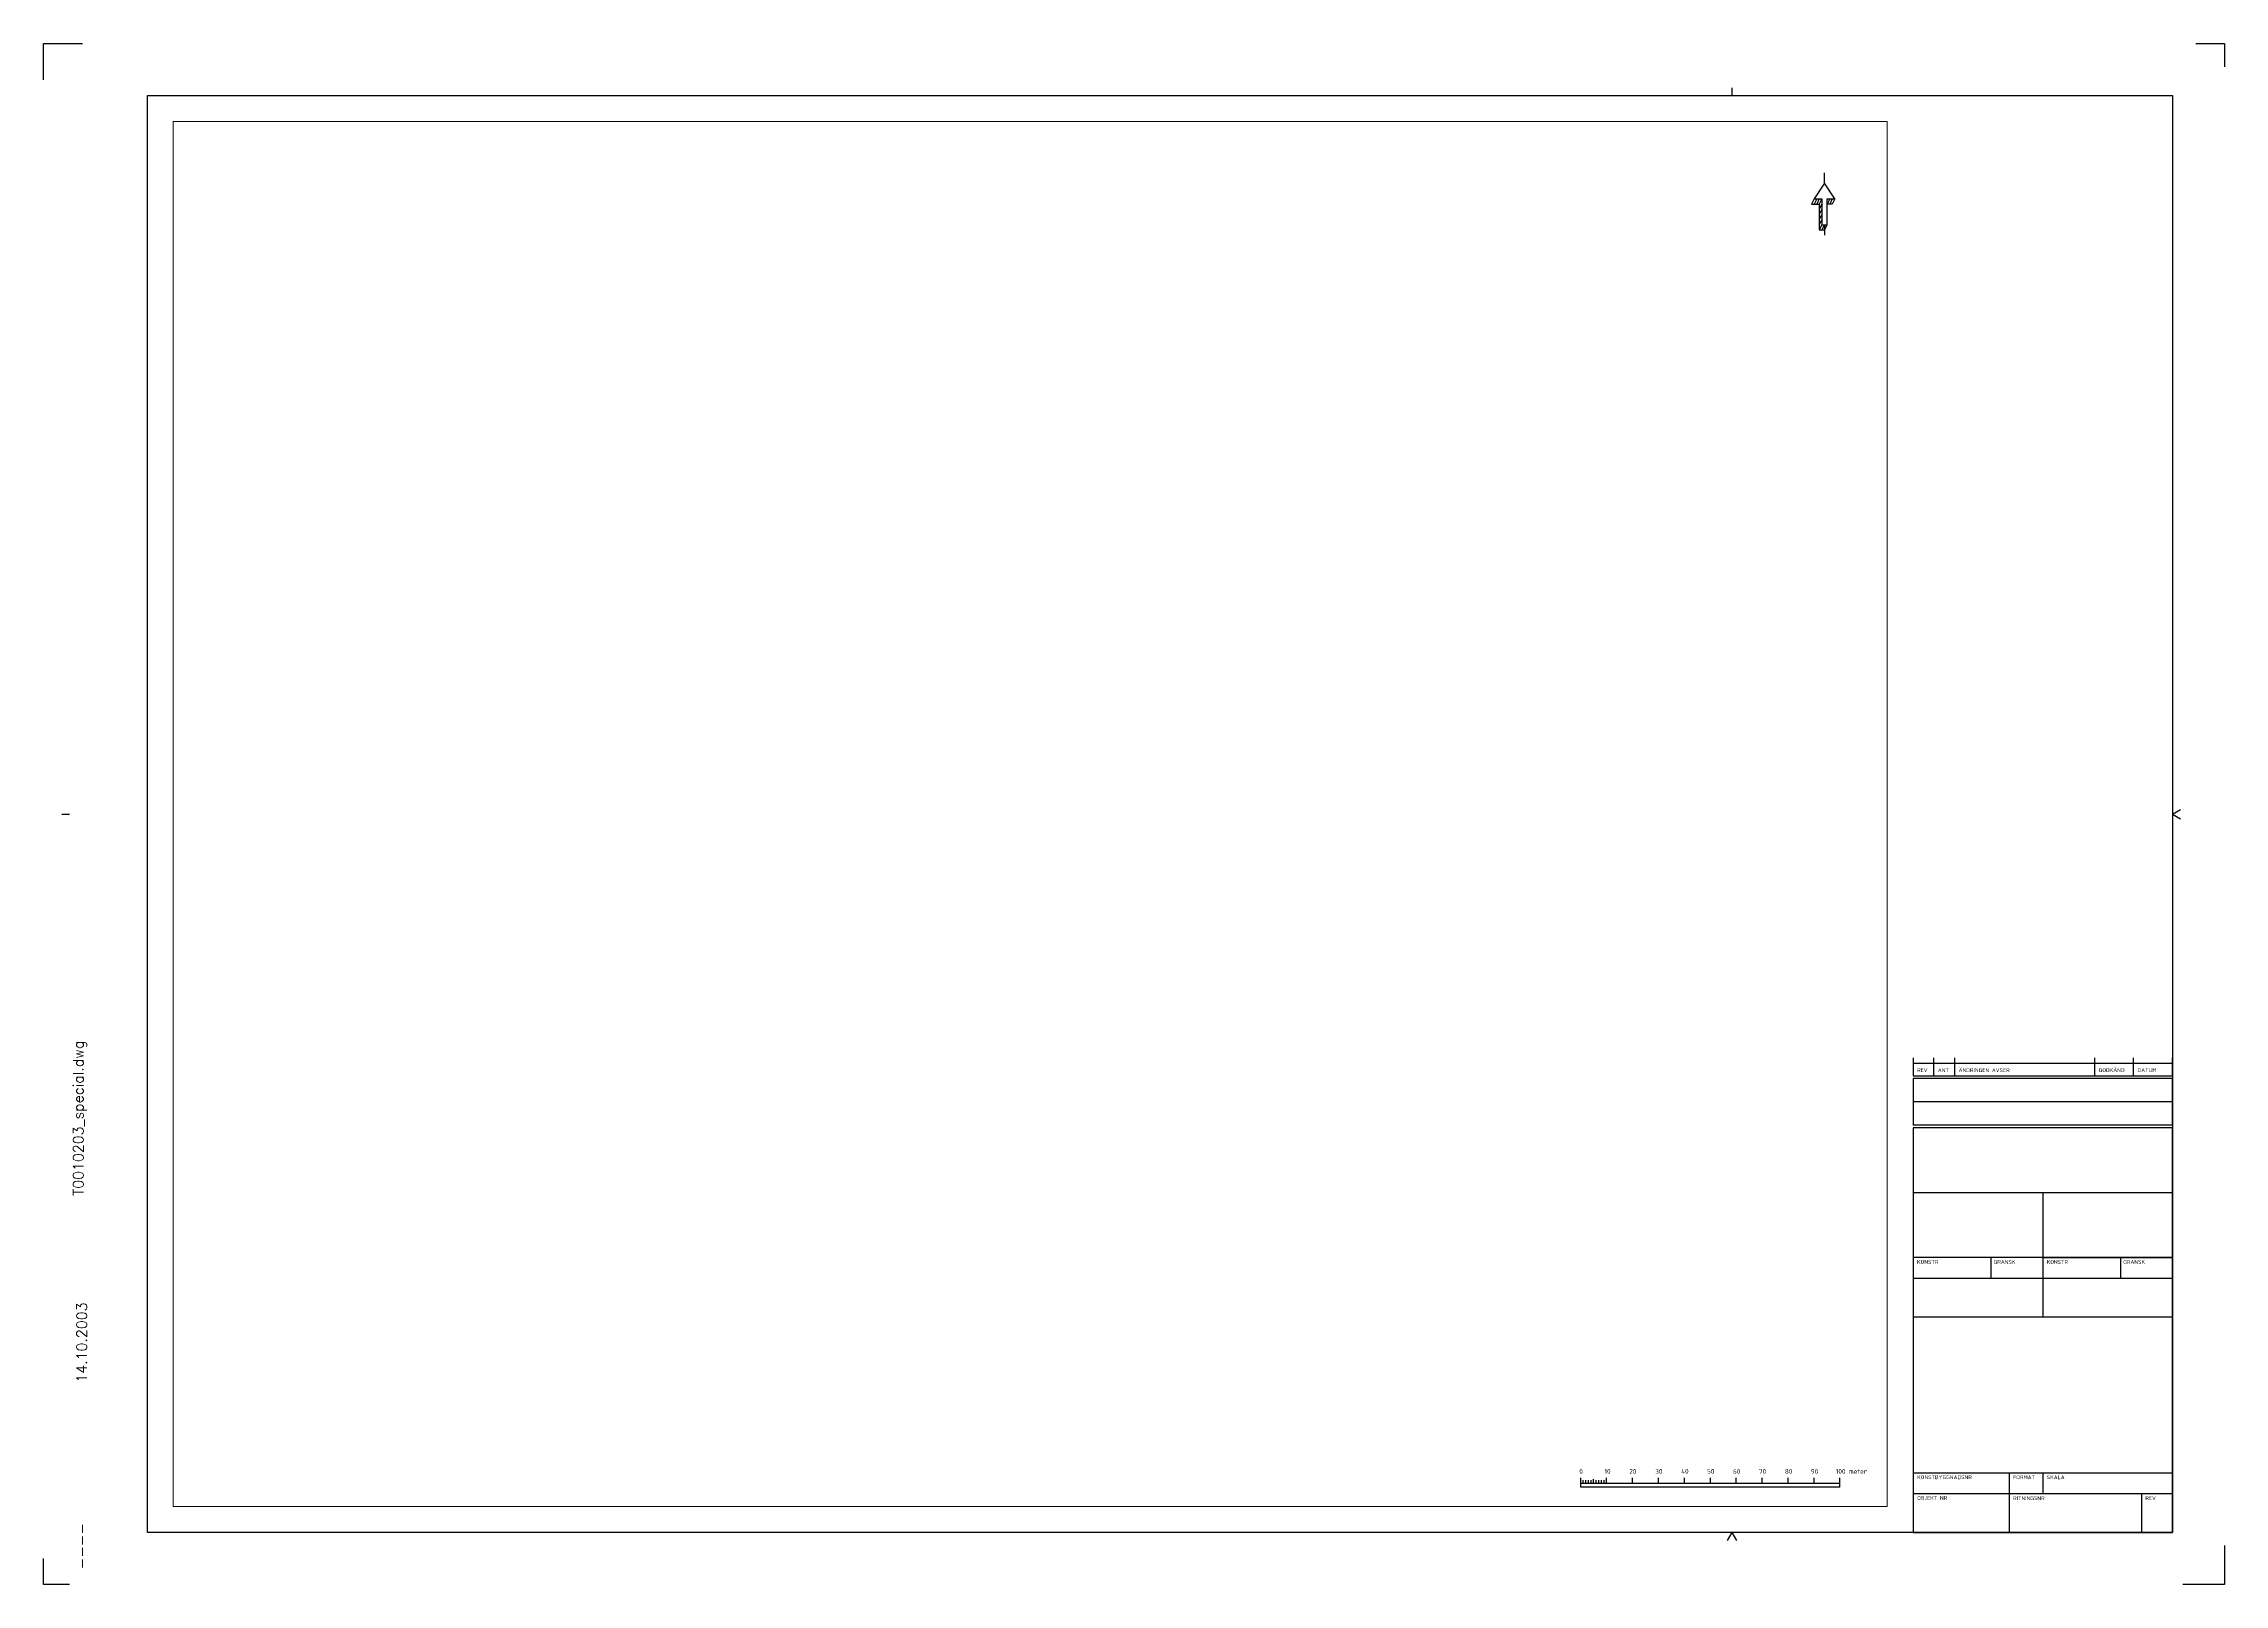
# Paper-space layout 'A1 Plan 1-1000' of a CAD drawing. Header units: metres, sheet in millimetres. Extents: x -18 to 823, y -6 to 588.
import ezdxf
from ezdxf.enums import TextEntityAlignment as Align

# ---------------------------------------------------------------- set-up
doc = ezdxf.new("R2010")
doc.units = ezdxf.units.M
for name, color, linetype in [('RIT-BLANKETT', 1, 'Continuous'), ('RIT-NORRPIL', 7, 'Continuous'), ('RIT-SKALST', 1, 'Continuous'), ('RIT-STAMPEL', 1, 'Continuous'), ('RIT-STAMPEL-ATTR025', 2, 'Continuous'), ('RIT-STAMPEL-ATTR035', 3, 'Continuous'), ('RIT-STAMPEL-ATTR050', 7, 'Continuous'), ('RIT-STAMPEL-LINJE', 1, 'Continuous'), ('RIT-STAMPEL-TEXT018', 1, 'Continuous'), ('VIEWPORT', 7, 'Continuous')]:
    doc.layers.add(name, color=color, linetype=linetype)
doc.styles.add('HELV_MAG', font='HELV_MAG.SHX')
doc.styles.add('ISO', font='ISO')
doc.styles.add('ISOCP', font='isocp.shx')
doc.styles.add('Roman', font='romans')

# ---------------------------------------------------------------- blocks, each defined once
blk = doc.blocks.new('VT_A1')
for p, q in [((0, 580), (0, 594)), ((0, 594), (15, 594)), ((830, 594), (841, 594)), ((841, 594), (841, 585)), ((40, 574), (821, 574)), ((40, 20), (40, 574)), ((651, 577), (651, 574)), ((821, 574), (821, 20)), ((7, 297), (10, 297)), ((821, 296.92), (824.11, 298.73)), ((821, 296.92), (824.11, 295.11)), ((821, 20), (40, 20)), ((651, 20), (649.19, 16.89)), ((651, 20), (652.81, 16.89)), ((0, 0), (0, 10)), ((841, 15), (841, 0)), ((10, 0), (0, 0)), ((841, 0), (825, 0))]:
    blk.add_line(p, q)
blk = doc.blocks.new('Norrpil')
for p, q in [((0, 0), (0, 4)), ((-3, -6), (-4, -8)), ((-2, -6), (-3, -8)), ((-1, -6), (-2, -8)), ((-1, -8), (-2, -10)), ((2, -6), (1, -8)), ((3, -6), (2, -8)), ((-1, -10), (-2, -12)), ((-1, -12), (-2, -14)), ((-1, -14), (-2, -16)), ((-1, -16), (-2, -18)), ((0, -16), (-1, -18)), ((0, -16), (0, -20))]:
    blk.add_line(p, q)
for points in [[(0, 0), (-4, -6), (-1, -6), (-1, -16), (1, -16), (1, -6), (4, -6), (0, 0)], [(-4, -6), (-5, -8), (-2, -8), (-2, -18), (0, -18), (1, -16)], [(4, -6), (3, -8), (1, -8)]]:
    blk.add_lwpolyline(points)
blk = doc.blocks.new('VT_SKST1')
for points in [[(0, -1.5), (0, 2)], [(0, 0), (100, 0)], [(1, 0), (1, 1.2)], [(2, 0), (2, 1.2)], [(3, 0), (3, 1.2)], [(4, 0), (4, 1.2)], [(5, 0), (5, 1.5)], [(6, 0), (6, 1.2)], [(7, 0), (7, 1.2)], [(8, 0), (8, 1.2)], [(9, 0), (9, 1.2)], [(10, 0), (10, 2)], [(20, 0), (20, 2)], [(30, 0), (30, 2)], [(40, 0), (40, 2)], [(50, 0), (50, 2)], [(60, 0), (60, 2)], [(70, 0), (70, 2)], [(80, 0), (80, 2)], [(90, 0), (90, 2)], [(100, -1.5), (100, 2)]]:
    blk.add_lwpolyline(points)
at = {"const_width": 0.5}
blk.add_lwpolyline([(0, -1.5), (100, -1.5)], dxfattribs=at)
at = {"style": 'ISOCP'}
for s, p in [('0', (-0.53, 3.65)), ('10', (9.15, 3.65)), ('20', (18.75, 3.65)), ('30', (28.75, 3.65)), ('40', (38.75, 3.65)), ('50', (48.75, 3.65)), ('60', (58.75, 3.65)), ('70', (68.75, 3.65)), ('80', (78.75, 3.65)), ('90', (88.75, 3.65)), ('100 meter', (98.38, 3.65))]:
    blk.add_text(s, height=1.8, dxfattribs=at).set_placement(p)
blk = doc.blocks.new('Stamp')
at = {"layer": 'RIT-STAMPEL-LINJE'}
for p, q in [((-100, 183), (-100, 176)), ((-100, 181), (0, 181)), ((-92, 176), (-92, 183)), ((-84, 176), (-84, 183)), ((-30, 176), (-30, 183)), ((-15, 176), (-15, 183)), ((0, 176), (0, 183)), ((-100, 176), (0, 176)), ((0, 175), (-100, 175)), ((-100, 175), (-100, 166)), ((0, 166), (0, 175)), ((-100, 166), (-100, 157)), ((0, 166), (-100, 166)), ((0, 157), (0, 166)), ((0, 157), (-100, 157)), ((-100, 156), (-100, 83)), ((0, 156), (-100, 156)), ((0, 83), (0, 156)), ((0, 131), (-100, 131)), ((-50, 131), (-50, 83)), ((0, 106), (-100, 106)), ((-70, 98), (-70, 106)), ((-50, 106), (0, 106)), ((-20, 98), (-20, 106)), ((-100, 98), (0, 98)), ((-100, 83), (-100, 0)), ((0, 83), (-100, 83)), ((0, 0), (0, 83)), ((-100, 23), (0, 23)), ((-63, 23), (-63, 0)), ((-50, 23), (-50, 15)), ((-100, 15), (0, 15)), ((-12, 15), (-12, 0)), ((-100, 0), (0, 0))]:
    blk.add_line(p, q, dxfattribs=at)
at = {"layer": 'RIT-STAMPEL-ATTR025', "style": 'ISO', "flags": 8}
for tag, p in [('KONSTR_HK', (-98.53, 99.39)), ('GRANSK_HK', (-68.93, 99.39)), ('KONSTR_UK', (-48.53, 99.39)), ('GRANSK_UK', (-18.93, 99.39)), ('ORT_HK', (-98.5, 94.57)), ('DATUM_HK', (-68.93, 94.57)), ('ORT_UK', (-48.5, 94.57)), ('DATUM_UK', (-18.93, 94.57)), ('GODKAND_HK', (-98.5, 83.88)), ('GODKAND_UK', (-48.5, 83.88))]:
    blk.add_attdef(tag, p, '', height=2.5, dxfattribs=at)
at = {"layer": 'RIT-STAMPEL-ATTR035', "style": 'ISO', "flags": 8}
for tag, p in [('ANLAGGNINGSDEL1', (-98, 61.5)), ('ANLAGGNINGSDEL2', (-98, 56)), ('BESKRIVNING1', (-98, 49)), ('BESKRIVNING2', (-98, 43.5)), ('BESKRIVNING3', (-98, 38)), ('BESKRIVNING4', (-98, 32.5)), ('KONSTBNR', (-98.5, 16.18)), ('FORM', (-61.5, 16.18)), ('SKALA', (-48.5, 16.18)), ('HSKALA', (-48.5, 16.18)), ('LSKALA', (-23.5, 16.18))]:
    blk.add_attdef(tag, p, '', height=3.5, dxfattribs=at)
at = {"layer": 'RIT-STAMPEL-ATTR050', "flags": 8}
for tag, p, style in [('PROJEKTERINGSSTEG', (-98, 167.5), 'ISO'), ('STATUSBENAMNING', (-98, 158.5), 'ISO'), ('OBJEKTNAMN', (-98, 76), 'HELV_MAG'), ('DELOMRADE', (-98, 68), 'HELV_MAG'), ('RITNINGSTYP', (-98, 24.5), 'ISO'), ('OBJEKTNR', (-98.5, 2), 'ISO'), ('RITNINGSNR', (-61.5, 2), 'ISO')]:
    blk.add_attdef(tag, p, '', height=5, dxfattribs=dict(at, style=style))
at = {"layer": 'RIT-STAMPEL-ATTR050', "style": 'ISO', "flags": 8}
blk.add_attdef('REV', text='', height=5, dxfattribs=at).set_placement((-6, 2), align=Align.CENTER)
at = {"layer": 'RIT-STAMPEL-TEXT018', "style": 'ISO', "width": 1.2}
for s, p in [('REV', (-98.5, 177.5)), ('ANT', (-90.5, 177.5)), ('ÄNDRINGEN AVSER', (-82.5, 177.5)), ('GODKÄND', (-28.5, 177.5)), ('DATUM', (-13.5, 177.5)), ('KONSTR', (-98.53, 103.56)), ('GRANSK', (-69.01, 103.56)), ('KONSTR', (-48.53, 103.56)), ('GRANSK', (-19.01, 103.56)), ('KONSTBYGGNADSNR', (-98.5, 20.56)), ('FORMAT', (-61.5, 20.56)), ('SKALA', (-48.5, 20.56)), ('OBJEKT NR', (-98.5, 12.56)), ('RITNINGSNR', (-61.5, 12.48)), ('REV', (-10.5, 12.5))]:
    blk.add_text(s, height=1.5, dxfattribs=at).set_placement(p)

psp = doc.layouts.new('A1 Plan 1-1000')

# ---------------------------------------------------------------- block references
at = {"layer": 'RIT-BLANKETT'}
psp.add_blockref('VT_A1', (-17.9, -5.8), dxfattribs=at)
at = {"layer": 'RIT-NORRPIL'}
psp.add_blockref('Norrpil', (668.89, 534.36), dxfattribs=at)
at = {"layer": 'RIT-SKALST'}
psp.add_blockref('VT_SKST1', (574.86, 33.22), dxfattribs=at)
at = {"layer": 'RIT-STAMPEL'}
psp.add_blockref('Stamp', (803.1, 14.2), dxfattribs=at)

# ---------------------------------------------------------------- texts
at = {"layer": 'RIT-BLANKETT', "color": 0, "char_height": 4, "attachment_point": 7, "rotation": 90, "style": 'Roman'}
for s, insert, width in [('T0010203_special.dwg', (-1.2, 144), 186.8672), ('14.10.2003', (-1.2, 72), 54.1433), ('----', (-1.2, 0), 63.5285)]:
    psp.add_mtext(s, dxfattribs=dict(at, insert=insert, width=width))

# ---------------------------------------------------------------- viewports
at = {"layer": 'VIEWPORT'}
psp.add_viewport(center=(362.6, 291.2), size=(661, 534), view_center_point=(20.32, 12.13), view_height=534, dxfattribs=at)

doc.saveas('drawing.dxf')
